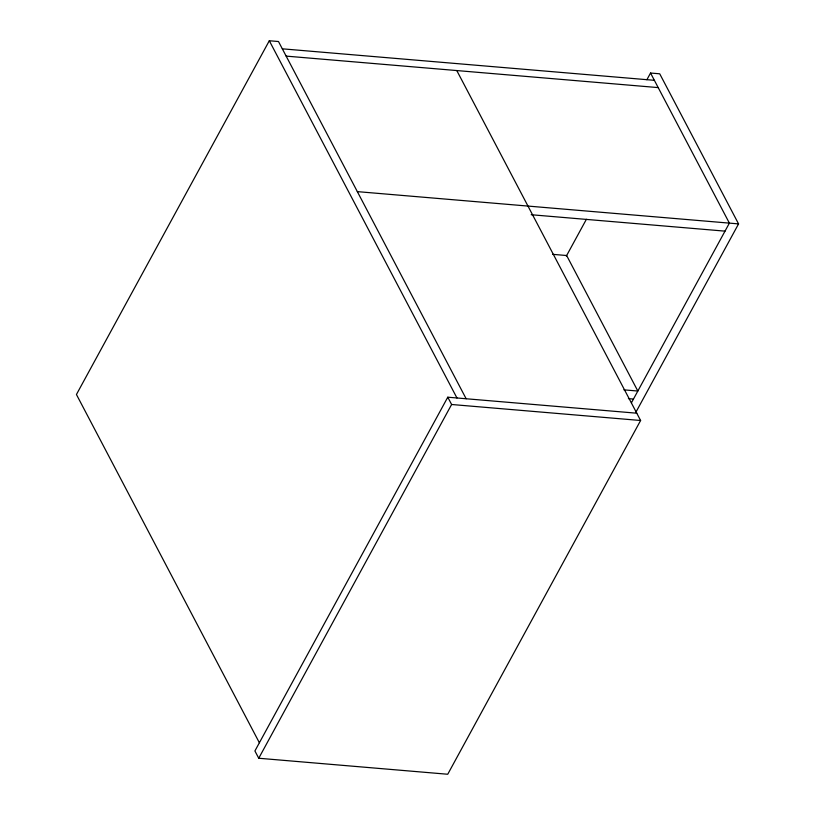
<?xml version="1.0" encoding="UTF-8"?>
<svg xmlns="http://www.w3.org/2000/svg" width="815" height="815" viewBox="0 0 815 815"><rect width="100%" height="100%" fill="white"/><g stroke="black" fill="none" stroke-linecap="round" stroke-linejoin="round"><path stroke-width="1.22" d="M466.149 398.759L278.486 41.524L269.307 40.75L76.437 394.501L259.353 742.72M636.78 413.205L447.781 397.2L254.912 750.961L258.742 758.245L447.741 774.25L640.61 420.499L456.787 70.559M258.742 758.245L451.612 404.495L447.781 397.2M646.886 79.717L650.543 73.024L659.722 73.808L738.563 223.901L635.741 412.492M566.323 256.114L586.403 219.286M631.431 402.793L729.384 223.127L650.543 73.024M282.316 48.819L654.374 80.318M286.147 56.113L658.204 87.602M357.337 191.627L738.563 223.901M531.197 214.732L725.014 231.144M552.713 254.341L566.649 255.523L637.839 391.037L623.903 389.855M628.396 398.627L633.469 399.055M451.612 404.495L640.61 420.499M269.307 40.75L456.96 397.985"/></g></svg>
